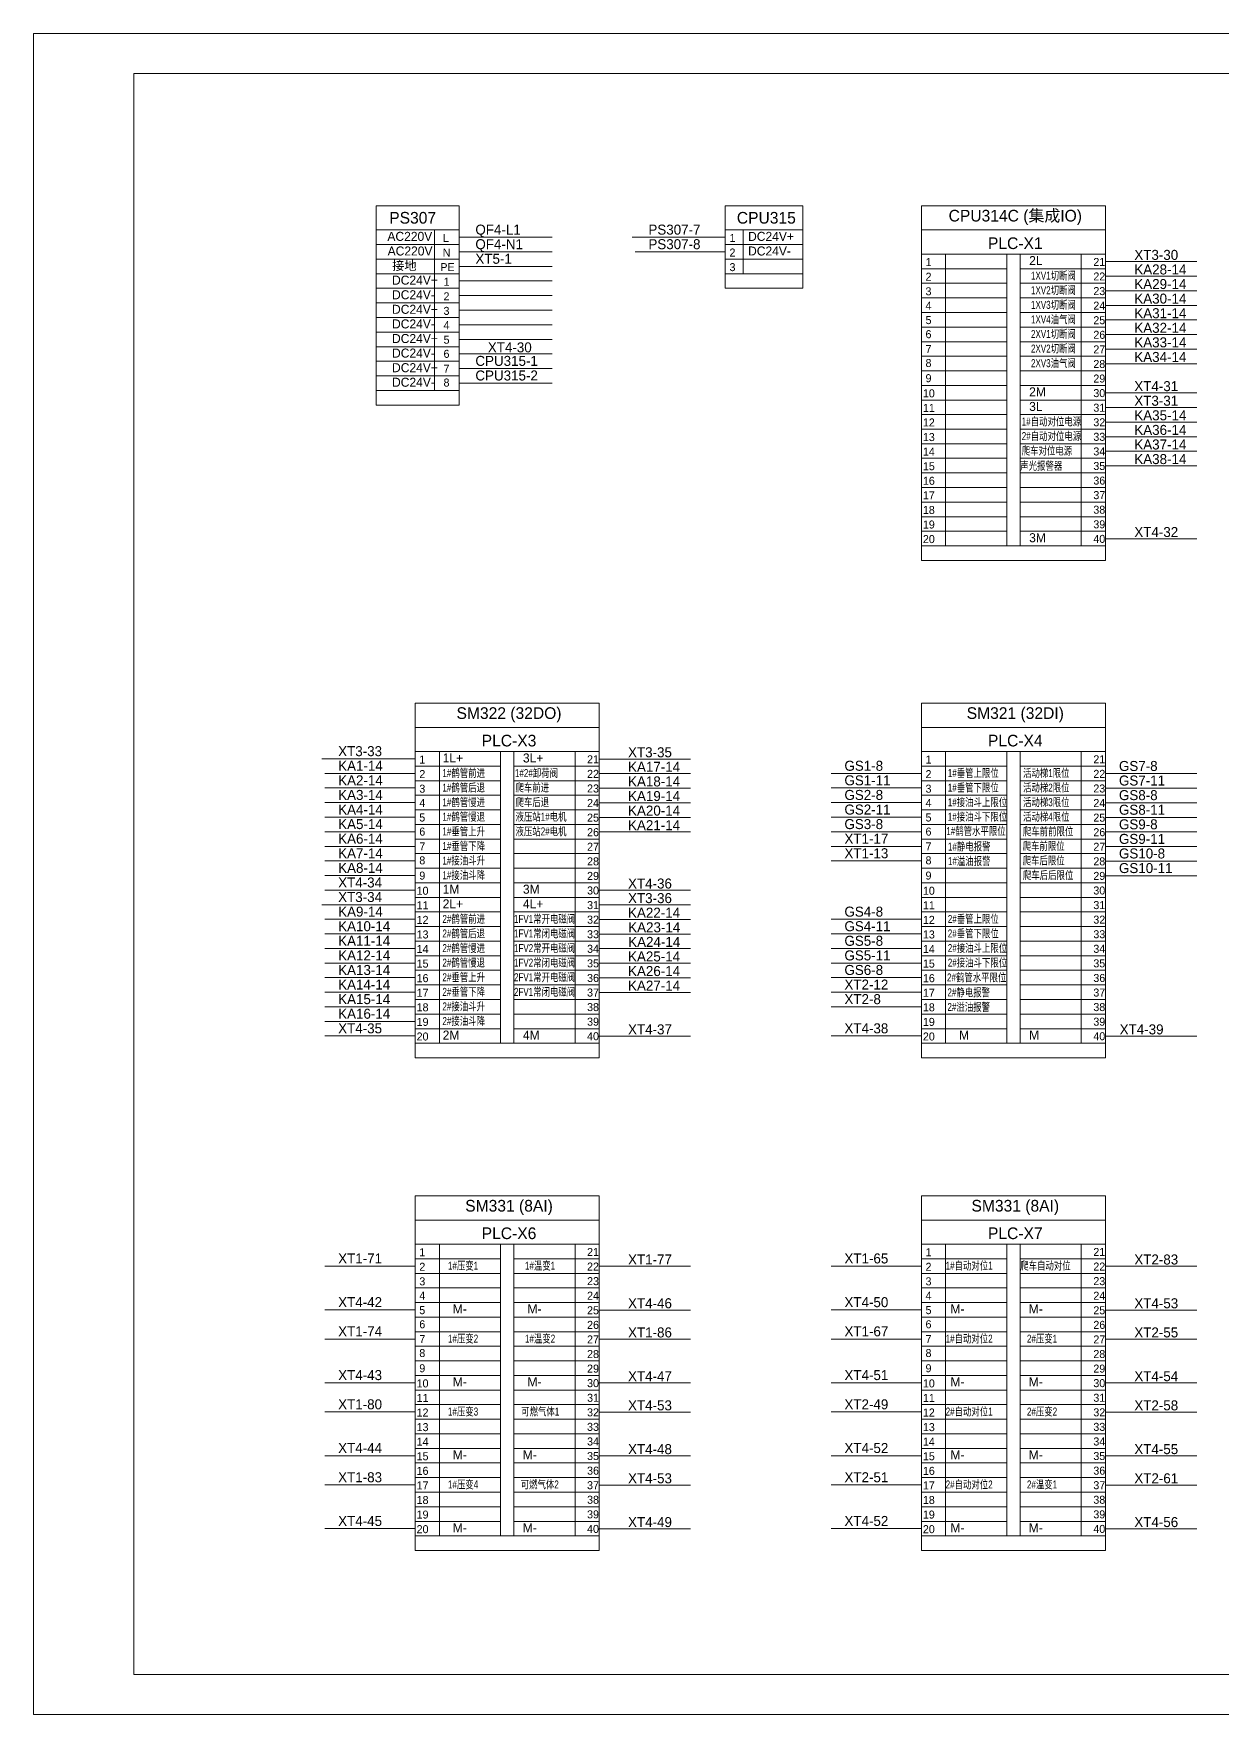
# Model space of a CAD drawing. Header units: millimetres. Extents: x 32626 to 72822, y 60047 to 123188.
# Drawn here: x 32626 to 35002, y 64401 to 67761 of the extents above; entities that cross this region are included whole.
import ezdxf
from ezdxf.enums import TextEntityAlignment as Align

# ---------------------------------------------------------------- set-up
doc = ezdxf.new("R2010")
doc.units = ezdxf.units.MM
doc.header["$LTSCALE"] = 10
for name, color, linetype, lineweight in [('1轮廓实线层', 7, 'Continuous', 18), ('2细线层', 4, 'Continuous', 18), ('图框层', 7, 'Continuous', 18)]:
    doc.layers.add(name, color=color, linetype=linetype, lineweight=lineweight)
doc.styles.add('样式 1', font='SIMYOU.TTF', dxfattribs={"width": 0.9})

msp = doc.modelspace()

# ---------------------------------------------------------------- linework, layer by layer
at = {"layer": '1轮廓实线层'}
for p, q in [((33310.8, 67416.4), (33476.5, 67416.4)), ((33310.8, 67416.4), (33310.8, 67018.1)), ((33476.5, 67416.4), (33476.5, 67018.1)), ((34008.5, 67416.4), (34163.7, 67416.4)), ((34008.5, 67416.4), (34008.5, 67251.4)), ((34163.7, 67416.4), (34163.7, 67251.4)), ((34400.3, 67416.4), (34400.3, 66707.3)), ((34400.3, 67416.4), (34768.5, 67416.4)), ((34768.5, 67416.4), (34768.5, 66707.3)), ((33379.4, 67368), (33310.8, 67368)), ((33406.4, 67368), (33379.4, 67368)), ((33406.4, 67368), (33476.5, 67368)), ((33427.3, 67368), (33427.3, 67047.3)), ((34035.5, 67368), (34008.5, 67368)), ((34163.7, 67368), (34035.5, 67368)), ((34044.4, 67368), (34044.4, 67280.5)), ((34400.3, 67368), (34768.5, 67368)), ((33476.5, 67338.9), (33310.8, 67338.9)), ((33662.7, 67353.4), (33476.5, 67353.4)), ((34008.5, 67353.4), (33822.3, 67353.4)), ((34163.7, 67338.9), (34008.5, 67338.9)), ((33476.5, 67309.7), (33310.8, 67309.7)), ((33662.7, 67324.3), (33476.5, 67324.3)), ((34008.5, 67324.3), (33828.1, 67324.3)), ((34163.7, 67309.7), (34008.5, 67309.7)), ((34427.3, 67319.7), (34400.3, 67319.7)), ((34570.9, 67319.7), (34427.3, 67319.7)), ((34448.9, 67319.7), (34448.9, 66736.5)), ((34597.9, 67319.7), (34570.9, 67319.7)), ((34570.9, 67319.7), (34570.9, 66736.5)), ((34597.9, 67319.7), (34597.9, 66736.5)), ((34597.9, 67319.7), (34741.5, 67319.7)), ((34720, 67319.7), (34720, 66736.5)), ((34768.5, 67319.7), (34741.5, 67319.7)), ((34768.5, 67304.7), (34951.1, 67304.7)), ((33476.5, 67280.5), (33310.8, 67280.5)), ((33662.7, 67295.1), (33476.5, 67295.1)), ((34163.7, 67280.5), (34008.5, 67280.5)), ((34570.9, 67290.5), (34400.3, 67290.5)), ((34597.9, 67290.5), (34768.5, 67290.5)), ((34768.5, 67275.5), (34951.1, 67275.5)), ((33476.5, 67251.4), (33310.8, 67251.4)), ((33662.7, 67266), (33476.5, 67266)), ((33662.7, 67236.8), (33476.5, 67236.8)), ((34163.7, 67251.4), (34008.5, 67251.4)), ((34570.9, 67261.4), (34400.3, 67261.4)), ((34597.9, 67261.4), (34768.5, 67261.4)), ((34768.5, 67246.4), (34951.1, 67246.4)), ((33476.5, 67222.2), (33310.8, 67222.2)), ((33662.7, 67207.6), (33476.5, 67207.6)), ((34570.9, 67232.2), (34400.3, 67232.2)), ((34570.9, 67203.1), (34400.3, 67203.1)), ((34597.9, 67232.2), (34768.5, 67232.2)), ((34597.9, 67203.1), (34768.5, 67203.1)), ((34768.5, 67217.2), (34951.1, 67217.2)), ((33476.5, 67193.1), (33310.8, 67193.1)), ((33662.7, 67178.5), (33476.5, 67178.5)), ((34570.9, 67173.9), (34400.3, 67173.9)), ((34597.9, 67173.9), (34768.5, 67173.9)), ((34768.5, 67188.1), (34951.1, 67188.1)), ((33476.5, 67163.9), (33310.8, 67163.9)), ((33476.5, 67134.7), (33310.8, 67134.7)), ((33662.7, 67149.3), (33476.5, 67149.3)), ((34570.9, 67144.7), (34400.3, 67144.7)), ((34597.9, 67144.7), (34768.5, 67144.7)), ((34768.5, 67158.9), (34951.1, 67158.9)), ((33476.5, 67105.6), (33310.8, 67105.6)), ((33662.7, 67120.2), (33476.5, 67120.2)), ((34570.9, 67115.6), (34400.3, 67115.6)), ((34597.9, 67115.6), (34768.5, 67115.6)), ((34768.5, 67129.7), (34951.1, 67129.7)), ((34768.5, 67100.6), (34951.1, 67100.6)), ((33476.5, 67076.4), (33310.8, 67076.4)), ((33662.7, 67091), (33476.5, 67091)), ((34570.9, 67086.4), (34400.3, 67086.4)), ((34597.9, 67086.4), (34768.5, 67086.4)), ((33476.5, 67047.3), (33310.8, 67047.3)), ((33662.7, 67061.8), (33476.5, 67061.8)), ((34570.9, 67057.3), (34400.3, 67057.3)), ((34597.9, 67057.3), (34768.5, 67057.3)), ((34768.5, 67042.3), (34951.1, 67042.3)), ((33476.5, 67018.1), (33310.8, 67018.1)), ((34570.9, 67028.1), (34400.3, 67028.1)), ((34570.9, 66998.9), (34400.3, 66998.9)), ((34597.9, 67028.1), (34768.5, 67028.1)), ((34597.9, 66998.9), (34768.5, 66998.9)), ((34768.5, 67013.1), (34951.1, 67013.1)), ((34570.9, 66969.8), (34400.3, 66969.8)), ((34597.9, 66969.8), (34768.5, 66969.8)), ((34768.5, 66983.9), (34951.1, 66983.9)), ((34570.9, 66940.6), (34400.3, 66940.6)), ((34597.9, 66940.6), (34768.5, 66940.6)), ((34768.5, 66954.8), (34951.1, 66954.8)), ((34570.9, 66911.5), (34400.3, 66911.5)), ((34597.9, 66911.5), (34768.5, 66911.5)), ((34768.5, 66925.6), (34951.1, 66925.6)), ((34570.9, 66882.3), (34400.3, 66882.3)), ((34597.9, 66882.3), (34768.5, 66882.3)), ((34768.5, 66896.5), (34951.1, 66896.5)), ((34570.9, 66853.1), (34400.3, 66853.1)), ((34597.9, 66853.1), (34768.5, 66853.1)), ((34570.9, 66824), (34400.3, 66824)), ((34597.9, 66824), (34768.5, 66824)), ((34570.9, 66794.8), (34400.3, 66794.8)), ((34570.9, 66765.7), (34400.3, 66765.7)), ((34597.9, 66794.8), (34768.5, 66794.8)), ((34597.9, 66765.7), (34768.5, 66765.7)), ((34768.5, 66736.5), (34400.3, 66736.5)), ((34768.5, 66750.7), (34951.1, 66750.7)), ((34768.5, 66707.3), (34400.3, 66707.3)), ((33388.5, 66422), (33388.5, 65713)), ((33388.5, 66422), (33756.7, 66422)), ((33756.7, 66422), (33756.7, 65713)), ((34400.3, 66422), (34400.3, 65713)), ((34400.3, 66422), (34768.5, 66422)), ((34768.5, 66422), (34768.5, 65713)), ((33388.5, 66373.7), (33756.7, 66373.7)), ((34400.3, 66373.7), (34768.5, 66373.7)), ((33388.5, 66310.8), (33202.2, 66310.8)), ((33415.5, 66325.4), (33388.5, 66325.4)), ((33559.1, 66296.2), (33388.5, 66296.2)), ((33559.1, 66325.4), (33415.5, 66325.4)), ((33437, 66325.4), (33437, 65742.2)), ((33586.1, 66325.4), (33559.1, 66325.4)), ((33559.1, 66325.4), (33559.1, 65742.2)), ((33586.1, 66325.4), (33586.1, 65742.2)), ((33586.1, 66325.4), (33729.7, 66325.4)), ((33586.1, 66296.2), (33756.7, 66296.2)), ((33708.1, 66325.4), (33708.1, 65742.2)), ((33756.7, 66325.4), (33729.7, 66325.4)), ((33756.7, 66310.4), (33939.2, 66310.4)), ((34427.3, 66325.4), (34400.3, 66325.4)), ((34570.9, 66296.2), (34400.3, 66296.2)), ((34570.9, 66325.4), (34427.3, 66325.4)), ((34448.9, 66325.4), (34448.9, 65742.2)), ((34597.9, 66325.4), (34570.9, 66325.4)), ((34570.9, 66325.4), (34570.9, 65742.2)), ((34597.9, 66325.4), (34597.9, 65742.2)), ((34597.9, 66325.4), (34741.5, 66325.4)), ((34597.9, 66296.2), (34768.5, 66296.2)), ((34720, 66325.4), (34720, 65742.2)), ((34768.5, 66325.4), (34741.5, 66325.4)), ((33388.5, 66281.6), (33208, 66281.6)), ((33559.1, 66267.1), (33388.5, 66267.1)), ((33586.1, 66267.1), (33756.7, 66267.1)), ((33756.7, 66281.2), (33939.2, 66281.2)), ((34400.3, 66281.6), (34219.9, 66281.6)), ((34570.9, 66267.1), (34400.3, 66267.1)), ((34597.9, 66267.1), (34768.5, 66267.1)), ((34768.5, 66281.2), (34951.1, 66281.2)), ((33388.5, 66252.5), (33208, 66252.5)), ((33559.1, 66237.9), (33388.5, 66237.9)), ((33586.1, 66237.9), (33756.7, 66237.9)), ((33756.7, 66252.1), (33939.2, 66252.1)), ((34400.3, 66252.5), (34219.9, 66252.5)), ((34570.9, 66237.9), (34400.3, 66237.9)), ((34597.9, 66237.9), (34768.5, 66237.9)), ((34768.5, 66252.1), (34951.1, 66252.1)), ((33388.5, 66223.3), (33208, 66223.3)), ((33388.5, 66194.2), (33208, 66194.2)), ((33559.1, 66208.7), (33388.5, 66208.7)), ((33586.1, 66208.7), (33756.7, 66208.7)), ((33756.7, 66222.9), (33939.2, 66222.9)), ((33756.7, 66193.7), (33939.2, 66193.7)), ((34400.3, 66223.3), (34219.9, 66223.3)), ((34400.3, 66194.2), (34219.9, 66194.2)), ((34570.9, 66208.7), (34400.3, 66208.7)), ((34597.9, 66208.7), (34768.5, 66208.7)), ((34768.5, 66222.9), (34951.1, 66222.9)), ((34768.5, 66193.7), (34951.1, 66193.7)), ((33388.5, 66165), (33208, 66165)), ((33559.1, 66179.6), (33388.5, 66179.6)), ((33586.1, 66179.6), (33756.7, 66179.6)), ((33756.7, 66164.6), (33939.2, 66164.6)), ((34400.3, 66165), (34219.9, 66165)), ((34570.9, 66179.6), (34400.3, 66179.6)), ((34597.9, 66179.6), (34768.5, 66179.6)), ((34768.5, 66164.6), (34951.1, 66164.6)), ((33388.5, 66135.8), (33208, 66135.8)), ((33559.1, 66150.4), (33388.5, 66150.4)), ((33586.1, 66150.4), (33756.7, 66150.4)), ((34400.3, 66135.8), (34219.9, 66135.8)), ((34570.9, 66150.4), (34400.3, 66150.4)), ((34597.9, 66150.4), (34768.5, 66150.4)), ((34768.5, 66135.4), (34951.1, 66135.4)), ((33388.5, 66106.7), (33208, 66106.7)), ((33559.1, 66121.3), (33388.5, 66121.3)), ((33559.1, 66092.1), (33388.5, 66092.1)), ((33586.1, 66121.3), (33756.7, 66121.3)), ((33586.1, 66092.1), (33756.7, 66092.1)), ((34400.3, 66106.7), (34219.9, 66106.7)), ((34570.9, 66121.3), (34400.3, 66121.3)), ((34570.9, 66092.1), (34400.3, 66092.1)), ((34597.9, 66121.3), (34768.5, 66121.3)), ((34597.9, 66092.1), (34768.5, 66092.1)), ((34768.5, 66106.3), (34951.1, 66106.3)), ((33388.5, 66077.5), (33208, 66077.5)), ((33559.1, 66062.9), (33388.5, 66062.9)), ((33586.1, 66062.9), (33756.7, 66062.9)), ((34570.9, 66062.9), (34400.3, 66062.9)), ((34597.9, 66062.9), (34768.5, 66062.9)), ((34768.5, 66077.1), (34951.1, 66077.1)), ((33388.5, 66048.4), (33208, 66048.4)), ((33559.1, 66033.8), (33388.5, 66033.8)), ((33586.1, 66033.8), (33756.7, 66033.8)), ((33756.7, 66047.9), (33939.2, 66047.9)), ((34570.9, 66033.8), (34400.3, 66033.8)), ((34597.9, 66033.8), (34768.5, 66033.8)), ((33388.5, 66019.2), (33202.2, 66019.2)), ((33559.1, 66004.6), (33388.5, 66004.6)), ((33586.1, 66004.6), (33756.7, 66004.6)), ((33756.7, 66018.8), (33939.2, 66018.8)), ((34570.9, 66004.6), (34400.3, 66004.6)), ((34597.9, 66004.6), (34768.5, 66004.6)), ((33388.5, 65990), (33208, 65990)), ((33388.5, 65960.9), (33208, 65960.9)), ((33559.1, 65975.5), (33388.5, 65975.5)), ((33586.1, 65975.5), (33756.7, 65975.5)), ((33756.7, 65989.6), (33939.2, 65989.6)), ((33756.7, 65960.5), (33939.2, 65960.5)), ((34400.3, 65990), (34219.9, 65990)), ((34400.3, 65960.9), (34219.9, 65960.9)), ((34570.9, 65975.5), (34400.3, 65975.5)), ((34597.9, 65975.5), (34768.5, 65975.5)), ((33388.5, 65931.7), (33208, 65931.7)), ((33559.1, 65946.3), (33388.5, 65946.3)), ((33586.1, 65946.3), (33756.7, 65946.3)), ((33756.7, 65931.3), (33939.2, 65931.3)), ((34400.3, 65931.7), (34219.9, 65931.7)), ((34570.9, 65946.3), (34400.3, 65946.3)), ((34597.9, 65946.3), (34768.5, 65946.3)), ((33388.5, 65902.6), (33208, 65902.6)), ((33559.1, 65917.1), (33388.5, 65917.1)), ((33586.1, 65917.1), (33756.7, 65917.1)), ((33756.7, 65902.1), (33939.2, 65902.1)), ((34400.3, 65902.6), (34219.9, 65902.6)), ((34570.9, 65917.1), (34400.3, 65917.1)), ((34597.9, 65917.1), (34768.5, 65917.1)), ((33388.5, 65873.4), (33208, 65873.4)), ((33559.1, 65888), (33388.5, 65888)), ((33559.1, 65858.8), (33388.5, 65858.8)), ((33586.1, 65888), (33756.7, 65888)), ((33586.1, 65858.8), (33756.7, 65858.8)), ((33756.7, 65873), (33939.2, 65873)), ((34400.3, 65873.4), (34219.9, 65873.4)), ((34570.9, 65888), (34400.3, 65888)), ((34570.9, 65858.8), (34400.3, 65858.8)), ((34597.9, 65888), (34768.5, 65888)), ((34597.9, 65858.8), (34768.5, 65858.8)), ((33388.5, 65844.2), (33208, 65844.2)), ((33559.1, 65829.7), (33388.5, 65829.7)), ((33586.1, 65829.7), (33756.7, 65829.7)), ((33756.7, 65843.8), (33939.2, 65843.8)), ((34400.3, 65844.2), (34219.9, 65844.2)), ((34570.9, 65829.7), (34400.3, 65829.7)), ((34597.9, 65829.7), (34768.5, 65829.7)), ((33388.5, 65815.1), (33208, 65815.1)), ((33559.1, 65800.5), (33388.5, 65800.5)), ((33586.1, 65800.5), (33756.7, 65800.5)), ((34400.3, 65815.1), (34219.9, 65815.1)), ((34570.9, 65800.5), (34400.3, 65800.5)), ((34597.9, 65800.5), (34768.5, 65800.5)), ((33388.5, 65785.9), (33208, 65785.9)), ((33388.5, 65756.8), (33208, 65756.8)), ((33559.1, 65771.3), (33388.5, 65771.3)), ((33586.1, 65771.3), (33756.7, 65771.3)), ((33756.7, 65756.3), (33939.2, 65756.3)), ((34400.3, 65756.8), (34219.9, 65756.8)), ((34570.9, 65771.3), (34400.3, 65771.3)), ((34597.9, 65771.3), (34768.5, 65771.3)), ((34768.5, 65756.3), (34951.1, 65756.3)), ((33756.7, 65742.2), (33388.5, 65742.2)), ((34768.5, 65742.2), (34400.3, 65742.2)), ((33756.7, 65713), (33388.5, 65713)), ((34768.5, 65713), (34400.3, 65713)), ((33388.5, 65437.2), (33388.5, 64728.1)), ((33388.5, 65437.2), (33756.7, 65437.2)), ((33756.7, 65437.2), (33756.7, 64728.1)), ((34400.3, 65437.2), (34400.3, 64728.1)), ((34400.3, 65437.2), (34768.5, 65437.2)), ((34768.5, 65437.2), (34768.5, 64728.1)), ((33388.5, 65388.8), (33756.7, 65388.8)), ((34400.3, 65388.8), (34768.5, 65388.8)), ((33415.5, 65340.5), (33388.5, 65340.5)), ((33559.1, 65340.5), (33415.5, 65340.5)), ((33437, 65340.5), (33437, 64757.3)), ((33586.1, 65340.5), (33559.1, 65340.5)), ((33559.1, 65340.5), (33559.1, 64757.3)), ((33586.1, 65340.5), (33586.1, 64757.3)), ((33586.1, 65340.5), (33729.7, 65340.5)), ((33708.1, 65340.5), (33708.1, 64757.3)), ((33756.7, 65340.5), (33729.7, 65340.5)), ((34427.3, 65340.5), (34400.3, 65340.5)), ((34570.9, 65340.5), (34427.3, 65340.5)), ((34448.9, 65340.5), (34448.9, 64757.3)), ((34597.9, 65340.5), (34570.9, 65340.5)), ((34570.9, 65340.5), (34570.9, 64757.3)), ((34597.9, 65340.5), (34597.9, 64757.3)), ((34597.9, 65340.5), (34741.5, 65340.5)), ((34720, 65340.5), (34720, 64757.3)), ((34768.5, 65340.5), (34741.5, 65340.5)), ((33388.5, 65296.7), (33208, 65296.7)), ((33559.1, 65311.3), (33388.5, 65311.3)), ((33586.1, 65311.3), (33756.7, 65311.3)), ((33756.7, 65296.3), (33939.2, 65296.3)), ((34400.3, 65296.7), (34219.9, 65296.7)), ((34570.9, 65311.3), (34400.3, 65311.3)), ((34597.9, 65311.3), (34768.5, 65311.3)), ((34768.5, 65296.3), (34951.1, 65296.3)), ((33559.1, 65282.2), (33388.5, 65282.2)), ((33559.1, 65253), (33388.5, 65253)), ((33586.1, 65282.2), (33756.7, 65282.2)), ((33586.1, 65253), (33756.7, 65253)), ((34570.9, 65282.2), (34400.3, 65282.2)), ((34570.9, 65253), (34400.3, 65253)), ((34597.9, 65282.2), (34768.5, 65282.2)), ((34597.9, 65253), (34768.5, 65253)), ((33559.1, 65223.8), (33388.5, 65223.8)), ((33586.1, 65223.8), (33756.7, 65223.8)), ((34570.9, 65223.8), (34400.3, 65223.8)), ((34597.9, 65223.8), (34768.5, 65223.8)), ((33388.5, 65209.3), (33208, 65209.3)), ((33559.1, 65194.7), (33388.5, 65194.7)), ((33586.1, 65194.7), (33756.7, 65194.7)), ((33756.7, 65208.9), (33939.2, 65208.9)), ((34400.3, 65209.3), (34219.9, 65209.3)), ((34570.9, 65194.7), (34400.3, 65194.7)), ((34597.9, 65194.7), (34768.5, 65194.7)), ((34768.5, 65208.9), (34951.1, 65208.9)), ((33388.5, 65150.9), (33208, 65150.9)), ((33559.1, 65165.5), (33388.5, 65165.5)), ((33586.1, 65165.5), (33756.7, 65165.5)), ((33756.7, 65150.5), (33939.2, 65150.5)), ((34400.3, 65150.9), (34219.9, 65150.9)), ((34570.9, 65165.5), (34400.3, 65165.5)), ((34597.9, 65165.5), (34768.5, 65165.5)), ((34768.5, 65150.5), (34951.1, 65150.5)), ((33559.1, 65136.4), (33388.5, 65136.4)), ((33586.1, 65136.4), (33756.7, 65136.4)), ((34570.9, 65136.4), (34400.3, 65136.4)), ((34597.9, 65136.4), (34768.5, 65136.4)), ((33559.1, 65107.2), (33388.5, 65107.2)), ((33586.1, 65107.2), (33756.7, 65107.2)), ((34570.9, 65107.2), (34400.3, 65107.2)), ((34597.9, 65107.2), (34768.5, 65107.2)), ((33388.5, 65063.5), (33208, 65063.5)), ((33559.1, 65078), (33388.5, 65078)), ((33586.1, 65078), (33756.7, 65078)), ((33756.7, 65063.1), (33939.2, 65063.1)), ((34400.3, 65063.5), (34219.9, 65063.5)), ((34570.9, 65078), (34400.3, 65078)), ((34597.9, 65078), (34768.5, 65078)), ((34768.5, 65063.1), (34951.1, 65063.1)), ((33559.1, 65048.9), (33388.5, 65048.9)), ((33559.1, 65019.7), (33388.5, 65019.7)), ((33586.1, 65048.9), (33756.7, 65048.9)), ((33586.1, 65019.7), (33756.7, 65019.7)), ((34570.9, 65048.9), (34400.3, 65048.9)), ((34570.9, 65019.7), (34400.3, 65019.7)), ((34597.9, 65048.9), (34768.5, 65048.9)), ((34597.9, 65019.7), (34768.5, 65019.7)), ((33388.5, 65005.1), (33208, 65005.1)), ((33559.1, 64990.6), (33388.5, 64990.6)), ((33586.1, 64990.6), (33756.7, 64990.6)), ((33756.7, 65004.7), (33939.2, 65004.7)), ((34400.3, 65005.1), (34219.9, 65005.1)), ((34570.9, 64990.6), (34400.3, 64990.6)), ((34597.9, 64990.6), (34768.5, 64990.6)), ((34768.5, 65004.7), (34951.1, 65004.7)), ((33559.1, 64961.4), (33388.5, 64961.4)), ((33586.1, 64961.4), (33756.7, 64961.4)), ((34570.9, 64961.4), (34400.3, 64961.4)), ((34597.9, 64961.4), (34768.5, 64961.4)), ((33388.5, 64917.7), (33208, 64917.7)), ((33559.1, 64932.2), (33388.5, 64932.2)), ((33586.1, 64932.2), (33756.7, 64932.2)), ((33756.7, 64917.3), (33939.2, 64917.3)), ((34400.3, 64917.7), (34219.9, 64917.7)), ((34570.9, 64932.2), (34400.3, 64932.2)), ((34597.9, 64932.2), (34768.5, 64932.2)), ((34768.5, 64917.3), (34951.1, 64917.3)), ((33559.1, 64903.1), (33388.5, 64903.1)), ((33586.1, 64903.1), (33756.7, 64903.1)), ((34570.9, 64903.1), (34400.3, 64903.1)), ((34597.9, 64903.1), (34768.5, 64903.1)), ((33388.5, 64859.3), (33208, 64859.3)), ((33559.1, 64873.9), (33388.5, 64873.9)), ((33586.1, 64873.9), (33756.7, 64873.9)), ((33756.7, 64858.9), (33939.2, 64858.9)), ((34400.3, 64859.3), (34219.9, 64859.3)), ((34570.9, 64873.9), (34400.3, 64873.9)), ((34597.9, 64873.9), (34768.5, 64873.9)), ((34768.5, 64858.9), (34951.1, 64858.9)), ((33559.1, 64844.8), (33388.5, 64844.8)), ((33559.1, 64815.6), (33388.5, 64815.6)), ((33586.1, 64844.8), (33756.7, 64844.8)), ((33586.1, 64815.6), (33756.7, 64815.6)), ((34570.9, 64844.8), (34400.3, 64844.8)), ((34570.9, 64815.6), (34400.3, 64815.6)), ((34597.9, 64844.8), (34768.5, 64844.8)), ((34597.9, 64815.6), (34768.5, 64815.6)), ((33559.1, 64786.4), (33388.5, 64786.4)), ((33586.1, 64786.4), (33756.7, 64786.4)), ((34570.9, 64786.4), (34400.3, 64786.4)), ((34597.9, 64786.4), (34768.5, 64786.4)), ((33388.5, 64771.9), (33208, 64771.9)), ((33756.7, 64757.3), (33388.5, 64757.3)), ((33756.7, 64771.5), (33939.2, 64771.5)), ((34400.3, 64771.9), (34219.9, 64771.9)), ((34768.5, 64757.3), (34400.3, 64757.3)), ((34768.5, 64771.5), (34951.1, 64771.5)), ((33756.7, 64728.1), (33388.5, 64728.1)), ((34768.5, 64728.1), (34400.3, 64728.1))]:
    msp.add_line(p, q, dxfattribs=at)
at = {"layer": '2细线层'}
for p, q in [((32626, 64400.5), (32626, 67760.5)), ((37378, 67760.5), (32626, 67760.5)), ((37378, 64400.5), (32626, 64400.5))]:
    msp.add_line(p, q, dxfattribs=at)
at = {"layer": '图框层'}
for p, q in [((32826, 64480.5), (32826, 67680.5)), ((37298, 67680.5), (32826, 67680.5)), ((32826, 64480.5), (37298, 64480.5))]:
    msp.add_line(p, q, dxfattribs=at)

# ---------------------------------------------------------------- texts
at = {"layer": '1轮廓实线层', "style": '样式 1'}
for s, p in [('PS307', (33383.6, 67380.7)), ('CPU315', (34090.5, 67380.7))]:
    msp.add_text(s, height=23.33, dxfattribs=at).set_placement(p, align=Align.CENTER)
for s, height, p in [('QF4-L1', 20, (33509, 67358.7)), ('PS307-7', 20, (33854.8, 67358.7)), ('AC220V', 18, (33333.1, 67346.2)), ('AC220V', 18, (33333.6, 67317)), ('L', 16, (33444.1, 67344)), ('QF4-N1', 20, (33509, 67329.6)), ('PS307-8', 20, (33854.8, 67329.6)), ('1', 16, (34016.9, 67344)), ('DC24V+', 18, (34054, 67346.2)), ('DC24V-', 18, (34054, 67317)), ('接地', 18, (33342.4, 67287.8)), ('PE', 16, (33438.9, 67285.7)), ('N', 16, (33443.6, 67314.9)), ('XT5-1', 20, (33509, 67300.4)), ('3', 16, (34016.9, 67285.7)), ('2', 16, (34016.9, 67314.9)), ('1', 16, (34408.7, 67295.7)), ('2L', 18, (34615.8, 67297.8)), ('21', 16, (34744.1, 67296.1)), ('XT3-30', 20, (34826, 67308.2)), ('DC24V+', 18, (33342.4, 67258.7)), ('1', 16, (33445.3, 67256.5)), ('2', 16, (34408.7, 67266.5)), ('22', 16, (34744.1, 67267)), ('KA28-14', 20, (34826, 67279.1)), ('KA29-14', 20, (34826, 67249.9)), ('DC24V-', 18, (33342.4, 67229.5)), ('2', 16, (33445.3, 67227.4)), ('3', 16, (34408.7, 67237.4)), ('23', 16, (34744.1, 67237.8)), ('KA30-14', 20, (34826, 67220.8)), ('DC24V+', 18, (33342.4, 67200.4)), ('3', 16, (33445.3, 67198.3)), ('4', 16, (34408.7, 67208.9)), ('24', 16, (34744.1, 67208.7)), ('KA31-14', 20, (34826, 67191.6)), ('DC24V-', 18, (33342.4, 67171.2)), ('4', 16, (33445.3, 67169.7)), ('5', 16, (34408.7, 67179.8)), ('6', 16, (34408.7, 67151.6)), ('25', 16, (34744.1, 67179.6)), ('26', 16, (34744.1, 67150.4)), ('KA32-14', 20, (34826, 67162.4)), ('DC24V+', 18, (33342.4, 67142)), ('5', 16, (33445.3, 67140.6)), ('XT4-30', 20, (33533.9, 67123.3)), ('7', 16, (34408.7, 67121.9)), ('27', 16, (34744.1, 67121.3)), ('KA33-14', 20, (34826, 67133.3)), ('DC24V-', 18, (33342.4, 67112.9)), ('DC24V+', 18, (33342.4, 67083.7)), ('6', 16, (33445.3, 67112.4)), ('CPU315-1', 20, (33509, 67096.3)), ('8', 16, (34408.7, 67094.1)), ('28', 16, (34744.1, 67092.1)), ('KA34-14', 20, (34826, 67104.1)), ('DC24V-', 18, (33342.4, 67054.6)), ('8', 16, (33445.3, 67055)), ('7', 16, (33445.3, 67082.8)), ('CPU315-2', 20, (33509, 67067.1)), ('9', 16, (34408.7, 67063.7)), ('29', 16, (34744.1, 67063)), ('XT4-31', 20, (34826, 67045.8)), ('10', 16, (34403.4, 67033.4)), ('2M', 18, (34615.8, 67035.4)), ('30', 16, (34744.1, 67033.9)), ('XT3-31', 20, (34826, 67016.6)), ('11', 16, (34403.4, 67004.3)), ('3L', 18, (34615.8, 67006.2)), ('31', 16, (34744.1, 67004.7)), ('KA35-14', 20, (34826, 66987.5)), ('12', 16, (34403.4, 66975.2)), ('32', 16, (34744.1, 66975.6)), ('KA36-14', 20, (34826, 66958.3)), ('13', 16, (34403.4, 66946)), ('14', 16, (34403.4, 66916.9)), ('33', 16, (34744.1, 66946.5)), ('34', 16, (34744.1, 66917.3)), ('KA37-14', 20, (34826, 66929.2)), ('15', 16, (34403.4, 66887.7)), ('35', 16, (34744.1, 66888.2)), ('KA38-14', 20, (34826, 66900)), ('16', 16, (34403.4, 66858.6)), ('36', 16, (34744.1, 66859)), ('17', 16, (34403.4, 66829.5)), ('37', 16, (34744.1, 66829.9)), ('18', 16, (34403.4, 66800.3)), ('38', 16, (34744.1, 66800.8)), ('19', 16, (34403.4, 66771.2)), ('39', 16, (34744.1, 66771.6)), ('XT4-32', 20, (34826, 66754.2)), ('20', 16, (34403.4, 66742.1)), ('3M', 18, (34615.8, 66743.8)), ('40', 16, (34744.1, 66742.5)), ('XT3-33', 20, (33234.7, 66316.1)), ('XT3-35', 20, (33814.1, 66313.9)), ('KA1-14', 20, (33234.7, 66286.9)), ('1', 16, (33396.9, 66301.4)), ('1L+', 18, (33443.6, 66303.5)), ('3L+', 18, (33604, 66303.5)), ('21', 16, (33732.2, 66301.8)), ('KA17-14', 20, (33814.1, 66284.8)), ('GS1-8', 20, (34246.6, 66286.9)), ('1', 16, (34408.7, 66301.4)), ('21', 16, (34744.1, 66301.8)), ('GS7-8', 20, (34795.3, 66286.5)), ('KA2-14', 20, (33234.7, 66257.8)), ('3', 16, (33396.9, 66243.1)), ('2', 16, (33396.9, 66272.2)), ('22', 16, (33732.2, 66272.7)), ('23', 16, (33732.2, 66243.5)), ('KA18-14', 20, (33814.1, 66255.6)), ('GS1-11', 20, (34246.6, 66257.8)), ('3', 16, (34408.7, 66243.1)), ('2', 16, (34408.7, 66272.2)), ('22', 16, (34744.1, 66272.7)), ('23', 16, (34744.1, 66243.5)), ('GS7-11', 20, (34795.3, 66257.4)), ('KA3-14', 20, (33234.7, 66228.6)), ('4', 16, (33396.9, 66214.6)), ('24', 16, (33732.2, 66214.4)), ('KA19-14', 20, (33814.1, 66226.4)), ('GS2-8', 20, (34246.6, 66228.6)), ('4', 16, (34408.7, 66214.6)), ('24', 16, (34744.1, 66214.4)), ('GS8-8', 20, (34795.3, 66228.2)), ('KA4-14', 20, (33234.7, 66199.4)), ('5', 16, (33396.9, 66185.5)), ('25', 16, (33732.2, 66185.2)), ('KA20-14', 20, (33814.1, 66197.3)), ('GS2-11', 20, (34246.6, 66199.4)), ('5', 16, (34408.7, 66185.5)), ('25', 16, (34744.1, 66185.2)), ('GS8-11', 20, (34795.3, 66199)), ('KA5-14', 20, (33234.7, 66170.3)), ('KA6-14', 20, (33234.7, 66141.1)), ('6', 16, (33396.9, 66157.3)), ('26', 16, (33732.2, 66156.1)), ('KA21-14', 20, (33814.1, 66168.1)), ('XT1-17', 20, (34246.6, 66141.1)), ('GS3-8', 20, (34246.6, 66170.3)), ('6', 16, (34408.7, 66157.3)), ('26', 16, (34744.1, 66156.1)), ('GS9-8', 20, (34795.3, 66169.9)), ('GS9-11', 20, (34795.3, 66140.7)), ('KA7-14', 20, (33234.7, 66112)), ('7', 16, (33396.9, 66127.6)), ('27', 16, (33732.2, 66127)), ('XT1-13', 20, (34246.6, 66112)), ('7', 16, (34408.7, 66127.6)), ('27', 16, (34744.1, 66127)), ('GS10-8', 20, (34795.3, 66111.6)), ('KA8-14', 20, (33234.7, 66082.8)), ('8', 16, (33396.9, 66099.8)), ('28', 16, (33732.2, 66097.8)), ('8', 16, (34408.7, 66099.8)), ('28', 16, (34744.1, 66097.8)), ('GS10-11', 20, (34795.3, 66082.4)), ('XT4-34', 20, (33234.7, 66053.6)), ('9', 16, (33396.9, 66069.4)), ('1M', 18, (33443.6, 66041.1)), ('3M', 18, (33604, 66041.1)), ('29', 16, (33732.2, 66068.7)), ('XT4-36', 20, (33814.1, 66051.5)), ('9', 16, (34408.7, 66069.4)), ('29', 16, (34744.1, 66068.7)), ('XT3-34', 20, (33234.7, 66024.5)), ('10', 16, (33391.5, 66039.1)), ('11', 16, (33391.5, 66010)), ('2L+', 18, (33443.6, 66011.9)), ('4L+', 18, (33604, 66011.9)), ('30', 16, (33732.2, 66039.6)), ('31', 16, (33732.2, 66010.4)), ('XT3-36', 20, (33814.1, 66022.3)), ('10', 16, (34403.4, 66039.1)), ('11', 16, (34403.4, 66010)), ('30', 16, (34744.1, 66039.6)), ('31', 16, (34744.1, 66010.4)), ('KA9-14', 20, (33234.7, 65995.3)), ('12', 16, (33391.5, 65980.8)), ('32', 16, (33732.2, 65981.3)), ('KA22-14', 20, (33814.1, 65993.2)), ('GS4-8', 20, (34246.6, 65995.3)), ('12', 16, (34403.4, 65980.8)), ('32', 16, (34744.1, 65981.3)), ('KA10-14', 20, (33234.7, 65966.2)), ('KA11-14', 20, (33234.7, 65937)), ('13', 16, (33391.5, 65951.7)), ('33', 16, (33732.2, 65952.1)), ('KA23-14', 20, (33814.4, 65964)), ('GS4-11', 20, (34246.6, 65966.2)), ('GS5-8', 20, (34246.6, 65937)), ('13', 16, (34403.4, 65951.7)), ('33', 16, (34744.1, 65952.1)), ('KA12-14', 20, (33234.7, 65907.8)), ('14', 16, (33391.5, 65922.6)), ('34', 16, (33732.2, 65923)), ('KA25-14', 20, (33814.1, 65905.7)), ('KA24-14', 20, (33814.4, 65934.8)), ('GS5-11', 20, (34246.6, 65907.8)), ('14', 16, (34403.4, 65922.6)), ('34', 16, (34744.1, 65923)), ('KA13-14', 20, (33234.7, 65878.7)), ('15', 16, (33391.5, 65893.4)), ('35', 16, (33732.2, 65893.9)), ('KA26-14', 20, (33814.1, 65876.5)), ('GS6-8', 20, (34246.6, 65878.7)), ('15', 16, (34403.4, 65893.4)), ('35', 16, (34744.1, 65893.9)), ('KA14-14', 20, (33234.7, 65849.5)), ('16', 16, (33391.5, 65864.3)), ('36', 16, (33732.2, 65864.7)), ('KA27-14', 20, (33814.1, 65847.4)), ('XT2-12', 20, (34246.6, 65849.5)), ('16', 16, (34403.4, 65864.3)), ('36', 16, (34744.1, 65864.7)), ('KA15-14', 20, (33234.7, 65820.4)), ('17', 16, (33391.5, 65835.1)), ('37', 16, (33732.2, 65835.6)), ('38', 16, (33732.2, 65806.5)), ('XT2-8', 20, (34246.6, 65820.4)), ('17', 16, (34403.4, 65835.1)), ('37', 16, (34744.1, 65835.6)), ('38', 16, (34744.1, 65806.5)), ('KA16-14', 20, (33234.7, 65791.2)), ('18', 16, (33391.5, 65806)), ('19', 16, (33391.5, 65776.9)), ('39', 16, (33732.2, 65777.3)), ('18', 16, (34403.4, 65806)), ('19', 16, (34403.4, 65776.9)), ('39', 16, (34744.1, 65777.3)), ('XT4-35', 20, (33234.7, 65762)), ('20', 16, (33391.5, 65747.7)), ('2M', 18, (33443.6, 65749.5)), ('4M', 18, (33604, 65749.5)), ('40', 16, (33732.2, 65748.2)), ('XT4-37', 20, (33814.1, 65759.9)), ('XT4-38', 20, (34246.6, 65762)), ('20', 16, (34403.4, 65747.7)), ('M', 18, (34475.8, 65749.5)), ('M', 18, (34615.8, 65749.5)), ('40', 16, (34744.1, 65748.2)), ('XT4-39', 20, (34796.7, 65759.9)), ('XT1-71', 20, (33234.7, 65302)), ('1', 16, (33396.9, 65316.5)), ('21', 16, (33732.2, 65316.9)), ('XT1-77', 20, (33814.1, 65299.9)), ('XT1-65', 20, (34246.6, 65302)), ('1', 16, (34408.7, 65316.5)), ('21', 16, (34744.1, 65316.9)), ('XT2-83', 20, (34826, 65299.9)), ('2', 16, (33396.9, 65287.3)), ('22', 16, (33732.2, 65287.8)), ('2', 16, (34408.7, 65287.3)), ('22', 16, (34744.1, 65287.8)), ('3', 16, (33396.9, 65258.2)), ('23', 16, (33732.2, 65258.6)), ('3', 16, (34408.7, 65258.2)), ('23', 16, (34744.1, 65258.6)), ('XT4-42', 20, (33234.7, 65214.6)), ('4', 16, (33396.9, 65229.7)), ('M-', 18, (33463.8, 65202)), ('M-', 18, (33613.1, 65202)), ('24', 16, (33732.2, 65229.5)), ('XT4-46', 20, (33814.1, 65212.4)), ('XT4-50', 20, (34246.6, 65214.6)), ('4', 16, (34408.7, 65229.7)), ('M-', 18, (34458.5, 65202)), ('M-', 18, (34615, 65202)), ('24', 16, (34744.1, 65229.5)), ('XT4-53', 20, (34826, 65212.4)), ('5', 16, (33396.9, 65200.6)), ('6', 16, (33396.9, 65172.4)), ('25', 16, (33732.2, 65200.4)), ('26', 16, (33732.2, 65171.2)), ('5', 16, (34408.7, 65200.6)), ('6', 16, (34408.7, 65172.4)), ('25', 16, (34744.1, 65200.4)), ('26', 16, (34744.1, 65171.2)), ('XT1-74', 20, (33234.7, 65156.2)), ('7', 16, (33396.9, 65142.7)), ('27', 16, (33732.2, 65142.1)), ('XT1-86', 20, (33814.1, 65154.1)), ('XT1-67', 20, (34246.6, 65156.2)), ('7', 16, (34408.7, 65142.7)), ('27', 16, (34744.1, 65142.1)), ('XT2-55', 20, (34826, 65154.1)), ('8', 16, (33396.9, 65114.9)), ('28', 16, (33732.2, 65112.9)), ('8', 16, (34408.7, 65114.9)), ('28', 16, (34744.1, 65112.9)), ('XT4-43', 20, (33234.7, 65068.8)), ('9', 16, (33396.9, 65084.5)), ('29', 16, (33732.2, 65083.8)), ('XT4-47', 20, (33814.1, 65066.6)), ('XT4-51', 20, (34246.6, 65068.8)), ('9', 16, (34408.7, 65084.5)), ('29', 16, (34744.1, 65083.8)), ('XT4-54', 20, (34826, 65066.6)), ('10', 16, (33391.5, 65054.2)), ('M-', 18, (33463.8, 65056.2)), ('M-', 18, (33613.1, 65056.2)), ('30', 16, (33732.2, 65054.7)), ('10', 16, (34403.4, 65054.2)), ('M-', 18, (34458.5, 65056.2)), ('M-', 18, (34615, 65056.2)), ('30', 16, (34744.1, 65054.7)), ('XT1-80', 20, (33234.7, 65010.4)), ('11', 16, (33391.5, 65025.1)), ('31', 16, (33732.2, 65025.5)), ('XT4-53', 20, (33814.1, 65008.3)), ('XT2-49', 20, (34246.6, 65010.4)), ('11', 16, (34403.4, 65025.1)), ('31', 16, (34744.1, 65025.5)), ('XT2-58', 20, (34826, 65008.3)), ('12', 16, (33391.5, 64996)), ('13', 16, (33391.5, 64966.8)), ('32', 16, (33732.2, 64996.4)), ('33', 16, (33732.2, 64967.3)), ('12', 16, (34403.4, 64996)), ('13', 16, (34403.4, 64966.8)), ('32', 16, (34744.1, 64996.4)), ('33', 16, (34744.1, 64967.3)), ('14', 16, (33391.5, 64937.7)), ('34', 16, (33732.2, 64938.1)), ('14', 16, (34403.4, 64937.7)), ('34', 16, (34744.1, 64938.1)), ('XT4-44', 20, (33234.7, 64923)), ('15', 16, (33391.5, 64908.5)), ('M-', 18, (33463.8, 64910.4)), ('M-', 18, (33603.7, 64910.4)), ('35', 16, (33732.2, 64909)), ('XT4-48', 20, (33814.1, 64920.8)), ('XT4-52', 20, (34246.6, 64923)), ('15', 16, (34403.4, 64908.5)), ('M-', 18, (34458.5, 64910.4)), ('M-', 18, (34615, 64910.4)), ('35', 16, (34744.1, 64909)), ('XT4-55', 20, (34826, 64920.8)), ('XT1-83', 20, (33234.7, 64864.6)), ('16', 16, (33391.5, 64879.4)), ('36', 16, (33732.2, 64879.8)), ('XT4-53', 20, (33814.1, 64862.5)), ('XT2-51', 20, (34246.6, 64864.6)), ('16', 16, (34403.4, 64879.4)), ('36', 16, (34744.1, 64879.8)), ('XT2-61', 20, (34826, 64862.5)), ('17', 16, (33391.5, 64850.3)), ('37', 16, (33732.2, 64850.7)), ('17', 16, (34403.4, 64850.3)), ('37', 16, (34744.1, 64850.7)), ('18', 16, (33391.5, 64821.1)), ('38', 16, (33732.2, 64821.6)), ('18', 16, (34403.4, 64821.1)), ('38', 16, (34744.1, 64821.6)), ('XT4-45', 20, (33234.7, 64777.2)), ('19', 16, (33391.5, 64792)), ('M-', 18, (33463.8, 64764.6)), ('M-', 18, (33603.7, 64764.6)), ('39', 16, (33732.2, 64792.4)), ('XT4-49', 20, (33814.1, 64775)), ('XT4-52', 20, (34246.6, 64777.2)), ('19', 16, (34403.4, 64792)), ('M-', 18, (34458.5, 64764.6)), ('M-', 18, (34615, 64764.6)), ('39', 16, (34744.1, 64792.4)), ('XT4-56', 20, (34826, 64775)), ('20', 16, (33391.5, 64762.8)), ('40', 16, (33732.2, 64763.3)), ('20', 16, (34403.4, 64762.8)), ('40', 16, (34744.1, 64763.3))]:
    msp.add_text(s, height=height, dxfattribs=at).set_placement(p)
at = {"layer": '1轮廓实线层', "style": '样式 1', "width": 0.75}
for s, p in [('1XV1切断阀', (34619.5, 67268.7)), ('1XV2切断阀', (34619.5, 67239.5)), ('1XV3切断阀', (34619.5, 67210.3)), ('2XV1切断阀', (34619.5, 67152)), ('1XV4油气阀', (34619.5, 67181.2)), ('2XV2切断阀', (34619.5, 67122.9)), ('2XV3油气阀', (34619.5, 67093.7)), ('2#自动对位电源', (34601, 66947.9)), ('1#自动对位电源', (34601, 66977.1)), ('爬车对位电源', (34601, 66918.7)), ('声光报警器', (34597.9, 66888.5)), ('1#垂管上限位', (34453.2, 66274.3)), ('活动梯1限位', (34603.6, 66274.3)), ('1#鹤管前进', (33443.1, 66274.3)), ('1#鹤管后退', (33443.1, 66245.2)), ('1#2#卸荷阀', (33588, 66274.3)), ('爬车前进', (33589.2, 66245.2)), ('1#垂管下限位', (34453.2, 66245.2)), ('活动梯2限位', (34603.6, 66245.2)), ('1#鹤管慢进', (33443.1, 66216)), ('爬车后退', (33589.2, 66216)), ('1#接油斗上限位', (34453.2, 66216)), ('活动梯3限位', (34603.6, 66216)), ('1#鹤管慢退', (33443.1, 66186.9)), ('液压站1#电机', (33589.2, 66186.9)), ('1#接油斗下限位', (34453.2, 66186.9)), ('活动梯4限位', (34603.6, 66186.9)), ('1#垂管上升', (33443.1, 66157.7)), ('液压站2#电机', (33589.2, 66157.7)), ('1#鹤管水平限位', (34450.3, 66158.4)), ('爬车前前限位', (34603.3, 66157.7)), ('1#垂管下降', (33443.1, 66128.5)), ('1#静电报警', (34453.5, 66127.5)), ('爬车前限位', (34602.8, 66128.5)), ('1#接油斗升', (33443.1, 66099.4)), ('1#溢油报警', (34453.5, 66098.3)), ('爬车后限位', (34602.8, 66099.4)), ('1#接油斗降', (33443.1, 66070.2)), ('爬车后后限位', (34603.3, 66070.2)), ('2#鹤管前进', (33443.1, 65982.7)), ('1FV1常开电磁阀', (33586.1, 65982.7)), ('2#垂管上限位', (34453.2, 65982.7)), ('2#鹤管后退', (33443.1, 65953.6)), ('1FV1常闭电磁阀', (33586.1, 65953.6)), ('2#垂管下限位', (34453.2, 65953.6)), ('2#鹤管慢进', (33443.1, 65924.4)), ('1FV2常开电磁阀', (33586.1, 65924.4)), ('2#接油斗上限位', (34453.2, 65924.4)), ('2#鹤管慢退', (33443.1, 65895.3)), ('1FV2常闭电磁阀', (33586.1, 65895.3)), ('2#接油斗下限位', (34453.2, 65895.3)), ('2#垂管上升', (33443.1, 65866.1)), ('2FV1常开电磁阀', (33586.1, 65866.1)), ('2#鹤管水平限位', (34451.6, 65865.7)), ('2#垂管下降', (33443.1, 65836.9)), ('2#接油斗升', (33443.1, 65807.8)), ('2FV1常闭电磁阀', (33586.1, 65836.9)), ('2#静电报警', (34452.5, 65835.9)), ('2#溢油报警', (34452.5, 65806.7)), ('2#接油斗降', (33443.1, 65778.6)), ('1#压变1', (33454.2, 65289.5)), ('1#温变1', (33608.1, 65289.5)), ('1#自动对位1', (34448.9, 65289.5)), ('爬车自动对位', (34597.9, 65289.5)), ('1#压变2', (33454.2, 65143.7)), ('1#温变2', (33608.1, 65143.7)), ('1#自动对位2', (34448.9, 65143.7)), ('2#压变1', (34611.4, 65143.7)), ('1#压变3', (33454.2, 64997.9)), ('可燃气体1', (33600.5, 64997.9)), ('2#自动对位1', (34448.9, 64997.9)), ('2#压变2', (34611.4, 64997.9)), ('1#压变4', (33454.2, 64852.1)), ('可燃气体2', (33599.5, 64852.1)), ('2#自动对位2', (34448.9, 64852.1)), ('2#温变1', (34611.4, 64852.1))]:
    msp.add_text(s, height=16, dxfattribs=at).set_placement(p)
at = {"layer": '1轮廓实线层', "char_height": 23.333, "attachment_point": 8, "style": '样式 1'}
for s, insert, width in [('{\\W1;CPU314C (集成IO)}', (34588.1, 67377.9), 286.417), ('{\\W1;PLC-X1}', (34588.1, 67329.5), 286.417), ('{\\W1;SM322 (32DO)}', (33576.2, 66383.5), 261.528), ('{\\W1;SM321 (32DI)}', (34588.1, 66383.5), 261.528), ('{\\W1;PLC-X3}', (33576.2, 66335.2), 261.528), ('{\\W1;PLC-X4}', (34588.1, 66335.2), 261.528), ('{\\W1;SM331 (8AI)}', (33576.2, 65398.7), 261.528), ('{\\W1;SM331 (8AI)}', (34588.1, 65398.7), 261.528), ('{\\W1;PLC-X6}', (33576.2, 65350.3), 261.528), ('{\\W1;PLC-X7}', (34588.1, 65350.3), 261.528)]:
    msp.add_mtext(s, dxfattribs=dict(at, insert=insert, width=width))

doc.saveas('drawing.dxf')
